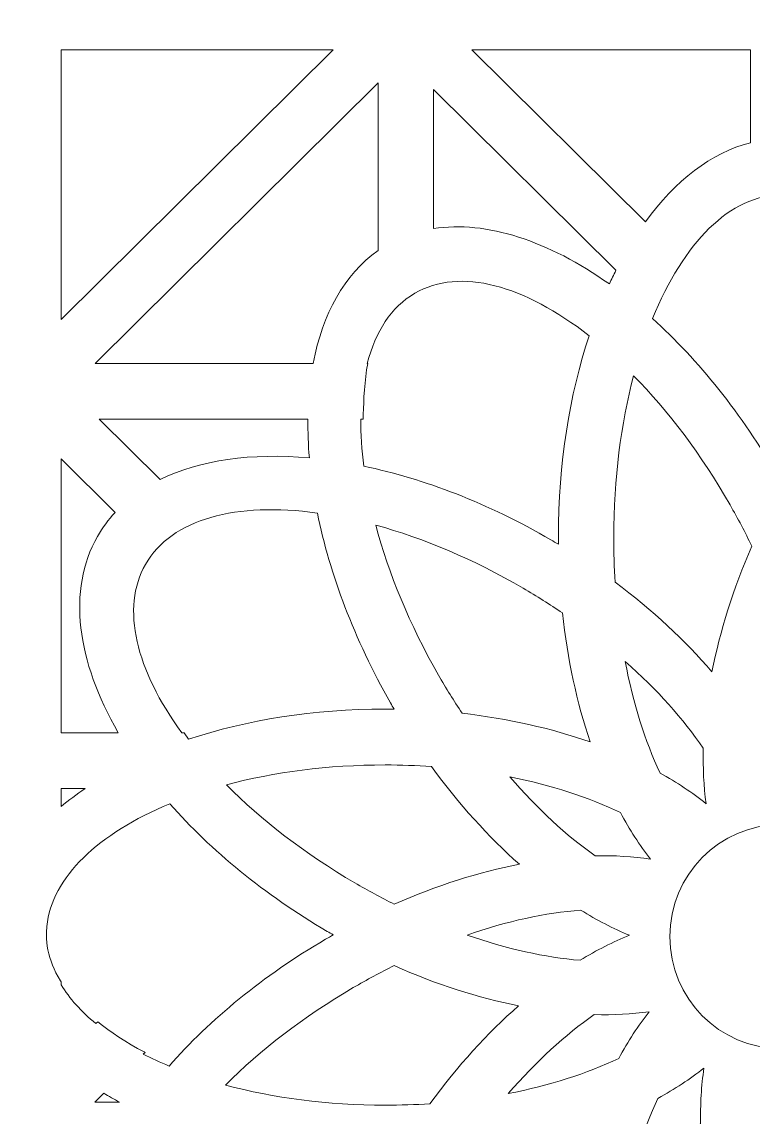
# Model space of a CAD drawing. Header units: millimetres. Extents: x -184 to 140, y -164 to 195.
# Drawn here: x -163.41 to -146.68, y -51.73 to -26.66 of the extents above; entities that cross this region are included whole.
import ezdxf

# ---------------------------------------------------------------- set-up
doc = ezdxf.new("R2010")
doc.units = ezdxf.units.MM
doc.header["$MEASUREMENT"] = 0
doc.layers.add('Layer 1', color=7, linetype='Continuous')

msp = doc.modelspace()

# ---------------------------------------------------------------- linework, layer by layer
at = {"layer": 'Layer 1', "color": 2, "lineweight": 5}
for points, knots in [([(-111.6063, 106.1199), (-111.6063, 106.1199), (-111.6063, 114.5781), (-111.6063, 114.5781), (-111.6063, 114.5781), (-111.6063, 114.5781), (-114.6063, 114.5781), (-114.6063, 114.5781), (-114.6063, 114.5781), (-114.6063, 114.5781), (-114.6063, 122.0774), (-114.6063, 122.0774), (-114.6063, 122.0774), (-114.6063, 122.0774), (-111.6063, 122.0774), (-111.6063, 122.0774), (-111.6063, 122.0774), (-111.6063, 122.0774), (-111.6063, 129.5782), (-111.6063, 129.5782), (-111.6063, 129.5782), (-111.6063, 129.5782), (-119.1071, 129.5782), (-119.1071, 129.5782), (-119.1071, 129.5782), (-119.1071, 129.5782), (-119.1071, 126.5782), (-119.1071, 126.5782), (-119.1071, 126.5782), (-119.1071, 126.5782), (-126.6064, 126.5782), (-126.6064, 126.5782), (-126.6064, 126.5782), (-126.6064, 126.5782), (-126.6064, 129.5782), (-126.6064, 129.5782), (-126.6064, 129.5782), (-126.6064, 129.5782), (-135.6065, 129.5782), (-135.6065, 129.5782), (-135.6065, 129.5782), (-135.6065, 129.5782), (-135.6065, 136.2947), (-135.6065, 136.2947), (-135.6065, 136.2947), (-135.6065, 138.3602), (-137.2917, 140.0458), (-139.3572, 140.0458), (-139.3572, 140.0458), (-139.3572, 140.0458), (-152.8567, 140.0458), (-152.8567, 140.0458), (-152.8567, 140.0458), (-154.9225, 140.0458), (-156.6077, 138.3602), (-156.6077, 136.2947), (-156.6077, 136.2947), (-156.6077, 136.2947), (-156.6077, 129.5782), (-156.6077, 129.5782), (-156.6077, 129.5782), (-156.6077, 129.5782), (-165.6078, 129.5782), (-165.6078, 129.5782), (-165.6078, 129.5782), (-165.6078, 129.5782), (-165.6078, 126.5782), (-165.6078, 126.5782), (-165.6078, 126.5782), (-165.6078, 126.5782), (-173.1068, 126.5782), (-173.1068, 126.5782), (-173.1068, 126.5782), (-173.1068, 126.5782), (-173.1068, 129.5782), (-173.1068, 129.5782), (-173.1068, 129.5782), (-173.1068, 129.5782), (-180.6076, 129.5782), (-180.6076, 129.5782), (-180.6076, 129.5782), (-180.6076, 129.5782), (-180.6076, 122.0774), (-180.6076, 122.0774), (-180.6076, 122.0774), (-180.6076, 122.0774), (-177.6075, 122.0774), (-177.6075, 122.0774), (-177.6075, 122.0774), (-177.6075, 122.0774), (-177.6075, 114.5781), (-177.6075, 114.5781), (-177.6075, 114.5781), (-177.6075, 114.5781), (-180.6076, 114.5781), (-180.6076, 114.5781), (-180.6076, 114.5781), (-180.6076, 114.5781), (-180.6076, 23.8289), (-180.6076, 23.8289), (-180.6076, 23.8289), (-180.6076, 23.8289), (-180.6076, 16.3282), (-180.6076, 16.3282), (-180.6076, 16.3282), (-180.6076, 16.3282), (-177.6075, 16.3282), (-177.6075, 16.3282), (-177.6075, 16.3282), (-177.6075, 16.3282), (-177.6075, 8.8278), (-177.6075, 8.8278), (-177.6075, 8.8278), (-177.6075, 8.8278), (-180.6076, 8.8278), (-180.6076, 8.8278), (-180.6076, 8.8278), (-180.6076, 8.8278), (-180.6076, -110.5738), (-180.6076, -110.5738), (-180.6076, -110.5738), (-180.6076, -110.5738), (-180.6076, -119.4624), (-180.6076, -119.4624), (-180.6076, -119.4624), (-180.6076, -119.4624), (-183.6076, -119.4624), (-183.6076, -119.4624), (-183.6076, -119.4624), (-183.6076, -119.4624), (-183.6076, -123.2132), (-183.6076, -123.2132), (-183.6076, -123.2132), (-183.6076, -123.2132), (-180.6076, -123.2132), (-180.6076, -123.2132), (-180.6076, -123.2132), (-180.6076, -123.2132), (-180.6076, -125.2444), (-180.6076, -125.2444), (-180.6076, -125.2444), (-180.6076, -125.2444), (-111.6063, -125.2444), (-111.6063, -125.2444), (-111.6063, -125.2444), (-111.6063, -125.2444), (-111.6063, -123.2132), (-111.6063, -123.2132), (-111.6063, -123.2132), (-111.6063, -123.2132), (-108.6067, -123.2132), (-108.6067, -123.2132), (-108.6067, -123.2132), (-108.6067, -123.2132), (-108.6067, -119.4624), (-108.6067, -119.4624), (-108.6067, -119.4624), (-108.6067, -119.4624), (-111.6063, -119.4624), (-111.6063, -119.4624), (-111.6063, -119.4624), (-111.6063, -119.4624), (-111.6063, -115.2551), (-111.6063, -115.2551), (-111.6063, -115.2551), (-111.6063, -115.2551), (-111.6063, -110.5738), (-111.6063, -110.5738), (-111.6063, -110.5738), (-111.6063, -110.5738), (-111.6063, 8.8278), (-111.6063, 8.8278), (-111.6063, 8.8278), (-111.6063, 8.8278), (-114.6063, 8.8278), (-114.6063, 8.8278), (-114.6063, 8.8278), (-114.6063, 8.8278), (-114.6063, 16.3282), (-114.6063, 16.3282), (-114.6063, 16.3282), (-114.6063, 16.3282), (-111.6063, 16.3282), (-111.6063, 16.3282), (-111.6063, 16.3282), (-111.6063, 16.3282), (-111.6063, 23.8289), (-111.6063, 23.8289), (-111.6063, 23.8289), (-111.6063, 23.8289), (-111.6063, 106.1199), (-111.6063, 106.1199)], [0, 0, 0, 0, 0.0204082, 0.0204082, 0.0204082, 0.0204082, 0.0408163, 0.0408163, 0.0408163, 0.0408163, 0.0612245, 0.0612245, 0.0612245, 0.0612245, 0.0816327, 0.0816327, 0.0816327, 0.0816327, 0.1020408, 0.1020408, 0.1020408, 0.1020408, 0.122449, 0.122449, 0.122449, 0.122449, 0.1428571, 0.1428571, 0.1428571, 0.1428571, 0.1632653, 0.1632653, 0.1632653, 0.1632653, 0.1836735, 0.1836735, 0.1836735, 0.1836735, 0.2040816, 0.2040816, 0.2040816, 0.2040816, 0.2244898, 0.2244898, 0.2244898, 0.2244898, 0.244898, 0.244898, 0.244898, 0.244898, 0.2653061, 0.2653061, 0.2653061, 0.2653061, 0.2857143, 0.2857143, 0.2857143, 0.2857143, 0.3061224, 0.3061224, 0.3061224, 0.3061224, 0.3265306, 0.3265306, 0.3265306, 0.3265306, 0.3469388, 0.3469388, 0.3469388, 0.3469388, 0.3673469, 0.3673469, 0.3673469, 0.3673469, 0.3877551, 0.3877551, 0.3877551, 0.3877551, 0.4081633, 0.4081633, 0.4081633, 0.4081633, 0.4285714, 0.4285714, 0.4285714, 0.4285714, 0.4489796, 0.4489796, 0.4489796, 0.4489796, 0.4693878, 0.4693878, 0.4693878, 0.4693878, 0.4897959, 0.4897959, 0.4897959, 0.4897959, 0.5102041, 0.5102041, 0.5102041, 0.5102041, 0.5306122, 0.5306122, 0.5306122, 0.5306122, 0.5510204, 0.5510204, 0.5510204, 0.5510204, 0.5714286, 0.5714286, 0.5714286, 0.5714286, 0.5918367, 0.5918367, 0.5918367, 0.5918367, 0.6122449, 0.6122449, 0.6122449, 0.6122449, 0.6326531, 0.6326531, 0.6326531, 0.6326531, 0.6530612, 0.6530612, 0.6530612, 0.6530612, 0.6734694, 0.6734694, 0.6734694, 0.6734694, 0.6938776, 0.6938776, 0.6938776, 0.6938776, 0.7142857, 0.7142857, 0.7142857, 0.7142857, 0.7346939, 0.7346939, 0.7346939, 0.7346939, 0.755102, 0.755102, 0.755102, 0.755102, 0.7755102, 0.7755102, 0.7755102, 0.7755102, 0.7959184, 0.7959184, 0.7959184, 0.7959184, 0.8163265, 0.8163265, 0.8163265, 0.8163265, 0.8367347, 0.8367347, 0.8367347, 0.8367347, 0.8571429, 0.8571429, 0.8571429, 0.8571429, 0.877551, 0.877551, 0.877551, 0.877551, 0.8979592, 0.8979592, 0.8979592, 0.8979592, 0.9183673, 0.9183673, 0.9183673, 0.9183673, 0.9387755, 0.9387755, 0.9387755, 0.9387755, 0.9591837, 0.9591837, 0.9591837, 0.9591837, 1, 1, 1, 1]), ([(-162.5097, -27.3044), (-162.5097, -27.3044), (-162.5097, -33.4766), (-162.5097, -33.4766), (-162.5097, -33.4766), (-162.5097, -33.4766), (-156.2881, -27.3044), (-156.2881, -27.3044), (-156.2881, -27.3044), (-156.2881, -27.3044), (-162.5097, -27.3044), (-162.5097, -27.3044)], [0, 0, 0, 0, 0.25, 0.25, 0.25, 0.25, 0.5, 0.5, 0.5, 0.5, 1, 1, 1, 1]), ([(-149.1458, -31.2414), (-148.4607, -30.2978), (-147.638, -29.6554), (-146.7395, -29.4296), (-146.7395, -29.4296), (-146.7395, -29.4296), (-146.7395, -27.3044), (-146.7395, -27.3044), (-146.7395, -27.3044), (-146.7395, -27.3044), (-153.1156, -27.3044), (-153.1156, -27.3044), (-153.1156, -27.3044), (-153.1156, -27.3044), (-149.1458, -31.2414), (-149.1458, -31.2414)], [0, 0, 0, 0, 0.2, 0.2, 0.2, 0.2, 0.4, 0.4, 0.4, 0.4, 0.6, 0.6, 0.6, 0.6, 1, 1, 1, 1]), ([(-156.7442, -34.4799), (-156.5319, -33.3514), (-156.0358, -32.4458), (-155.2587, -31.9004), (-155.2587, -31.9004), (-155.2587, -31.9004), (-155.2587, -28.0583), (-155.2587, -28.0583), (-155.2587, -28.0583), (-155.2587, -28.0583), (-161.7325, -34.4799), (-161.7325, -34.4799), (-161.7325, -34.4799), (-161.7325, -34.4799), (-156.7442, -34.4799), (-156.7442, -34.4799)], [0, 0, 0, 0, 0.2, 0.2, 0.2, 0.2, 0.4, 0.4, 0.4, 0.4, 0.6, 0.6, 0.6, 0.6, 1, 1, 1, 1]), ([(-153.9922, -31.396), (-152.7823, -31.2058), (-151.3587, -31.6771), (-149.9698, -32.6638), (-149.9698, -32.6638), (-149.9201, -32.5577), (-149.869, -32.4529), (-149.8181, -32.3509), (-149.8181, -32.3509), (-149.8181, -32.3509), (-153.9922, -28.21), (-153.9922, -28.21), (-153.9922, -28.21), (-153.9922, -28.21), (-153.9922, -31.396), (-153.9922, -31.396)], [0, 0, 0, 0, 0.2, 0.2, 0.2, 0.2, 0.4, 0.4, 0.4, 0.4, 0.6, 0.6, 0.6, 0.6, 1, 1, 1, 1]), ([(-148.9831, -33.4562), (-147.9343, -34.3999), (-146.9395, -35.6307), (-146.1126, -37.0789), (-146.1126, -37.0789), (-146.0794, -37.1381), (-146.0463, -37.196), (-146.0134, -37.2553), (-146.0134, -37.2553), (-145.987, -37.2083), (-145.9609, -37.1618), (-145.9334, -37.1134), (-145.9334, -37.1134), (-145.1012, -35.6568), (-144.1007, -34.4221), (-143.0452, -33.4752), (-143.0452, -33.4752), (-143.7518, -31.7322), (-144.8214, -30.6202), (-146.0187, -30.6202), (-146.0187, -30.6202), (-147.2108, -30.6202), (-148.2776, -31.7241), (-148.9831, -33.4562)], [0, 0, 0, 0, 0.1428571, 0.1428571, 0.1428571, 0.1428571, 0.2857143, 0.2857143, 0.2857143, 0.2857143, 0.4285714, 0.4285714, 0.4285714, 0.4285714, 0.5714286, 0.5714286, 0.5714286, 0.5714286, 0.7142857, 0.7142857, 0.7142857, 0.7142857, 1, 1, 1, 1]), ([(-155.585, -36.8337), (-154.2099, -37.1201), (-152.7409, -37.6825), (-151.3076, -38.5189), (-151.3076, -38.5189), (-151.2497, -38.5535), (-151.1919, -38.588), (-151.134, -38.6223), (-151.134, -38.6223), (-151.1355, -38.5672), (-151.1355, -38.5136), (-151.1355, -38.4582), (-151.1355, -38.4582), (-151.1355, -36.7758), (-150.8793, -35.2007), (-150.4327, -33.8474), (-150.4327, -33.8474), (-151.9073, -32.6942), (-153.3829, -32.2723), (-154.4195, -32.8773), (-154.4195, -32.8773), (-154.9595, -33.193), (-155.3205, -33.7525), (-155.5066, -34.4799), (-155.5066, -34.4799), (-155.5066, -34.4799), (-155.4969, -34.4842), (-155.4969, -34.4842), (-155.4969, -34.4842), (-155.4969, -34.4842), (-155.5219, -34.6316), (-155.5219, -34.6316), (-155.5219, -34.6316), (-155.5219, -34.6316), (-155.5423, -34.7791), (-155.5423, -34.7791), (-155.5423, -34.7791), (-155.5423, -34.7791), (-155.5589, -34.9304), (-155.5589, -34.9304), (-155.5589, -34.9304), (-155.5589, -34.9304), (-155.5726, -35.085), (-155.5726, -35.085), (-155.5726, -35.085), (-155.5726, -35.085), (-155.584, -35.2448), (-155.584, -35.2448), (-155.584, -35.2448), (-155.584, -35.2448), (-155.5893, -35.4088), (-155.5893, -35.4088), (-155.5893, -35.4088), (-155.5893, -35.4088), (-155.5907, -35.4871), (-155.5907, -35.4871), (-155.5907, -35.4871), (-155.5907, -35.4871), (-155.5907, -35.4998), (-155.5907, -35.4998), (-155.5907, -35.4998), (-155.5907, -35.4998), (-155.5977, -35.6635), (-155.5977, -35.6635), (-155.5977, -35.6635), (-155.5977, -35.6635), (-155.5991, -35.7588), (-155.5991, -35.7588), (-155.5991, -35.7588), (-155.5991, -35.7588), (-155.657, -35.7588), (-155.657, -35.7588), (-155.657, -35.7588), (-155.6581, -36.0992), (-155.6348, -36.4587), (-155.585, -36.8337)], [0, 0, 0, 0, 0.05, 0.05, 0.05, 0.05, 0.1, 0.1, 0.1, 0.1, 0.15, 0.15, 0.15, 0.15, 0.2, 0.2, 0.2, 0.2, 0.25, 0.25, 0.25, 0.25, 0.3, 0.3, 0.3, 0.3, 0.35, 0.35, 0.35, 0.35, 0.4, 0.4, 0.4, 0.4, 0.45, 0.45, 0.45, 0.45, 0.5, 0.5, 0.5, 0.5, 0.55, 0.55, 0.55, 0.55, 0.6, 0.6, 0.6, 0.6, 0.65, 0.65, 0.65, 0.65, 0.7, 0.7, 0.7, 0.7, 0.75, 0.75, 0.75, 0.75, 0.8, 0.8, 0.8, 0.8, 0.85, 0.85, 0.85, 0.85, 0.9, 0.9, 0.9, 0.9, 1, 1, 1, 1]), ([(-149.8361, -39.4919), (-148.9818, -40.1286), (-148.2359, -40.8229), (-147.6214, -41.5411), (-147.6214, -41.5411), (-147.4397, -40.6123), (-147.1363, -39.6407), (-146.7105, -38.6635), (-146.7105, -38.6635), (-146.8636, -38.3482), (-147.0291, -38.0338), (-147.208, -37.7199), (-147.208, -37.7199), (-147.8655, -36.5691), (-148.6247, -35.5672), (-149.4157, -34.7625), (-149.4157, -34.7625), (-149.7052, -35.8635), (-149.869, -37.1216), (-149.869, -38.4582), (-149.869, -38.4582), (-149.869, -38.8085), (-149.8581, -39.1543), (-149.8361, -39.4919)], [0, 0, 0, 0, 0.1428571, 0.1428571, 0.1428571, 0.1428571, 0.2857143, 0.2857143, 0.2857143, 0.2857143, 0.4285714, 0.4285714, 0.4285714, 0.4285714, 0.5714286, 0.5714286, 0.5714286, 0.5714286, 0.7142857, 0.7142857, 0.7142857, 0.7142857, 1, 1, 1, 1]), ([(-160.2456, -37.1381), (-159.3361, -36.6905), (-158.1525, -36.5264), (-156.8311, -36.6449), (-156.8311, -36.6449), (-156.8571, -36.3416), (-156.8681, -36.0466), (-156.8652, -35.7588), (-156.8652, -35.7588), (-156.8652, -35.7588), (-161.6361, -35.7588), (-161.6361, -35.7588), (-161.6361, -35.7588), (-161.6361, -35.7588), (-160.2456, -37.1381), (-160.2456, -37.1381)], [0, 0, 0, 0, 0.2, 0.2, 0.2, 0.2, 0.4, 0.4, 0.4, 0.4, 0.6, 0.6, 0.6, 0.6, 1, 1, 1, 1]), ([(-161.2019, -42.9343), (-162.1474, -41.3013), (-162.3803, -39.6753), (-161.6761, -38.4406), (-161.6761, -38.4406), (-161.5617, -38.242), (-161.4281, -38.0589), (-161.275, -37.8934), (-161.275, -37.8934), (-161.275, -37.8934), (-162.5097, -36.6668), (-162.5097, -36.6668), (-162.5097, -36.6668), (-162.5097, -36.6668), (-162.5097, -42.9343), (-162.5097, -42.9343), (-162.5097, -42.9343), (-162.5097, -42.9343), (-161.2019, -42.9343), (-161.2019, -42.9343)], [0, 0, 0, 0, 0.1666667, 0.1666667, 0.1666667, 0.1666667, 0.3333333, 0.3333333, 0.3333333, 0.3333333, 0.5, 0.5, 0.5, 0.5, 0.6666667, 0.6666667, 0.6666667, 0.6666667, 1, 1, 1, 1]), ([(-159.5954, -43.0831), (-158.2711, -42.645), (-156.733, -42.3928), (-155.0946, -42.3928), (-155.0946, -42.3928), (-155.0269, -42.3928), (-154.9609, -42.3942), (-154.8935, -42.3942), (-154.8935, -42.3942), (-154.9211, -42.3472), (-154.9487, -42.3003), (-154.9747, -42.2534), (-154.9747, -42.2534), (-155.8069, -40.7968), (-156.3636, -39.3031), (-156.6477, -37.9058), (-156.6477, -37.9058), (-158.4944, -37.6521), (-159.981, -38.0324), (-160.5793, -39.0812), (-160.5793, -39.0812), (-161.154, -40.0874), (-160.7913, -41.5038), (-159.7524, -42.9343), (-159.7524, -42.9343), (-159.7524, -42.9343), (-159.6959, -42.9343), (-159.6959, -42.9343), (-159.6959, -42.9343), (-159.6959, -42.9343), (-159.5954, -43.0831), (-159.5954, -43.0831)], [0, 0, 0, 0, 0.1111111, 0.1111111, 0.1111111, 0.1111111, 0.2222222, 0.2222222, 0.2222222, 0.2222222, 0.3333333, 0.3333333, 0.3333333, 0.3333333, 0.4444444, 0.4444444, 0.4444444, 0.4444444, 0.5555556, 0.5555556, 0.5555556, 0.5555556, 0.6666667, 0.6666667, 0.6666667, 0.6666667, 0.7777778, 0.7777778, 0.7777778, 0.7777778, 1, 1, 1, 1]), ([(-153.3388, -42.4905), (-152.2848, -42.6104), (-151.2952, -42.8351), (-150.408, -43.1463), (-150.408, -43.1463), (-150.7097, -42.2506), (-150.9273, -41.2543), (-151.0419, -40.1932), (-151.0419, -40.1932), (-151.3298, -39.9977), (-151.6303, -39.8087), (-151.9401, -39.627), (-151.9401, -39.627), (-153.0785, -38.9627), (-154.2307, -38.4805), (-155.3123, -38.1827), (-155.3123, -38.1827), (-155.0188, -39.2837), (-154.5394, -40.4564), (-153.8793, -41.6142), (-153.8793, -41.6142), (-153.7054, -41.9172), (-153.5251, -42.2093), (-153.3388, -42.4905)], [0, 0, 0, 0, 0.1428571, 0.1428571, 0.1428571, 0.1428571, 0.2857143, 0.2857143, 0.2857143, 0.2857143, 0.4285714, 0.4285714, 0.4285714, 0.4285714, 0.5714286, 0.5714286, 0.5714286, 0.5714286, 0.7142857, 0.7142857, 0.7142857, 0.7142857, 1, 1, 1, 1]), ([(-148.8106, -43.8575), (-148.4237, -44.0723), (-148.0694, -44.308), (-147.7551, -44.5602), (-147.7551, -44.5602), (-147.8101, -44.1605), (-147.831, -43.7361), (-147.82, -43.2923), (-147.82, -43.2923), (-148.2733, -42.6242), (-148.8784, -41.9475), (-149.6086, -41.3027), (-149.6086, -41.3027), (-149.4255, -42.2605), (-149.1511, -43.1258), (-148.8106, -43.8575)], [0, 0, 0, 0, 0.2, 0.2, 0.2, 0.2, 0.4, 0.4, 0.4, 0.4, 0.6, 0.6, 0.6, 0.6, 1, 1, 1, 1]), ([(-154.8908, -46.8603), (-153.9178, -46.4303), (-152.9505, -46.1244), (-152.0272, -45.9452), (-152.0272, -45.9452), (-152.7314, -45.3222), (-153.4132, -44.5701), (-154.0378, -43.7086), (-154.0378, -43.7086), (-154.382, -43.6853), (-154.7362, -43.673), (-155.0946, -43.673), (-155.0946, -43.673), (-156.408, -43.673), (-157.6452, -43.8367), (-158.73, -44.1277), (-158.73, -44.1277), (-157.9306, -44.931), (-156.9358, -45.7039), (-155.7917, -46.3724), (-155.7917, -46.3724), (-155.4915, -46.5474), (-155.1909, -46.71), (-154.8908, -46.8603)], [0, 0, 0, 0, 0.1428571, 0.1428571, 0.1428571, 0.1428571, 0.2857143, 0.2857143, 0.2857143, 0.2857143, 0.4285714, 0.4285714, 0.4285714, 0.4285714, 0.5714286, 0.5714286, 0.5714286, 0.5714286, 0.7142857, 0.7142857, 0.7142857, 0.7142857, 1, 1, 1, 1]), ([(-150.2923, -45.7523), (-149.8513, -45.7441), (-149.428, -45.7688), (-149.0311, -45.8281), (-149.0311, -45.8281), (-149.2766, -45.5099), (-149.5053, -45.1529), (-149.7133, -44.7641), (-149.7133, -44.7641), (-150.437, -44.4142), (-151.2952, -44.133), (-152.2463, -43.9443), (-152.2463, -43.9443), (-151.6138, -44.6802), (-150.9494, -45.2919), (-150.2923, -45.7523)], [0, 0, 0, 0, 0.2, 0.2, 0.2, 0.2, 0.4, 0.4, 0.4, 0.4, 0.6, 0.6, 0.6, 0.6, 1, 1, 1, 1]), ([(-162.5097, -44.6237), (-162.3389, -44.4819), (-162.1569, -44.3454), (-161.9629, -44.2145), (-161.9629, -44.2145), (-161.9629, -44.2145), (-162.5097, -44.2145), (-162.5097, -44.2145), (-162.5097, -44.2145), (-162.5097, -44.2145), (-162.5097, -44.6237), (-162.5097, -44.6237)], [0, 0, 0, 0, 0.25, 0.25, 0.25, 0.25, 0.5, 0.5, 0.5, 0.5, 1, 1, 1, 1]), ([(-160.0416, -50.5645), (-159.1074, -49.5048), (-157.8921, -48.4986), (-156.4588, -47.6622), (-156.4588, -47.6622), (-156.401, -47.628), (-156.3417, -47.5948), (-156.2838, -47.5617), (-156.2838, -47.5617), (-156.3308, -47.5355), (-156.3777, -47.508), (-156.4243, -47.4816), (-156.4243, -47.4816), (-157.8643, -46.6398), (-159.0867, -45.6284), (-160.0226, -44.5602), (-160.0226, -44.5602), (-161.6542, -45.2369), (-162.7249, -46.2401), (-162.8364, -47.3715), (-162.8364, -47.3715), (-162.8364, -47.3715), (-162.8364, -47.3909), (-162.8364, -47.3909), (-162.8364, -47.3909), (-162.8364, -47.3909), (-162.8448, -47.4805), (-162.8448, -47.4805), (-162.8448, -47.4805), (-162.8448, -47.4805), (-162.8462, -47.5673), (-162.8462, -47.5673), (-162.8462, -47.5673), (-162.8462, -47.5673), (-162.8448, -47.6527), (-162.8448, -47.6527), (-162.8448, -47.6527), (-162.8448, -47.6527), (-162.8378, -47.738), (-162.8378, -47.738), (-162.8378, -47.738), (-162.8378, -47.738), (-162.8268, -47.8234), (-162.8268, -47.8234), (-162.8268, -47.8234), (-162.8268, -47.8234), (-162.8131, -47.9088), (-162.8131, -47.9088), (-162.8131, -47.9088), (-162.8131, -47.9088), (-162.7937, -47.9945), (-162.7937, -47.9945), (-162.7937, -47.9945), (-162.7937, -47.9945), (-162.7704, -48.0799), (-162.7704, -48.0799), (-162.7704, -48.0799), (-162.7704, -48.0799), (-162.7415, -48.1667), (-162.7415, -48.1667), (-162.7415, -48.1667), (-162.7415, -48.1667), (-162.7083, -48.2535), (-162.7083, -48.2535), (-162.7083, -48.2535), (-162.7083, -48.2535), (-162.6709, -48.3416), (-162.6709, -48.3416), (-162.6709, -48.3416), (-162.6709, -48.3416), (-162.6282, -48.4313), (-162.6282, -48.4313), (-162.6282, -48.4313), (-162.6282, -48.4313), (-162.5802, -48.5209), (-162.5802, -48.5209), (-162.5802, -48.5209), (-162.5802, -48.5209), (-162.5262, -48.6119), (-162.5262, -48.6119), (-162.5262, -48.6119), (-162.5262, -48.6119), (-162.5097, -48.6366), (-162.5097, -48.6366), (-162.5097, -48.6366), (-162.5097, -48.6366), (-162.5097, -48.7054), (-162.5097, -48.7054), (-162.5097, -48.7054), (-162.3195, -49.0197), (-162.0497, -49.3174), (-161.7146, -49.5929), (-161.7146, -49.5929), (-161.7146, -49.5929), (-161.6718, -49.5503), (-161.6718, -49.5503), (-161.6718, -49.5503), (-161.6718, -49.5503), (-161.566, -49.6342), (-161.566, -49.6342), (-161.566, -49.6342), (-161.566, -49.6342), (-161.4446, -49.7252), (-161.4446, -49.7252), (-161.4446, -49.7252), (-161.4446, -49.7252), (-161.3191, -49.8148), (-161.3191, -49.8148), (-161.3191, -49.8148), (-161.3191, -49.8148), (-161.1868, -49.9045), (-161.1868, -49.9045), (-161.1868, -49.9045), (-161.1868, -49.9045), (-161.0492, -49.9912), (-161.0492, -49.9912), (-161.0492, -49.9912), (-161.0492, -49.9912), (-160.907, -50.0766), (-160.907, -50.0766), (-160.907, -50.0766), (-160.907, -50.0766), (-160.7596, -50.1606), (-160.7596, -50.1606), (-160.7596, -50.1606), (-160.7596, -50.1606), (-160.6083, -50.2435), (-160.6083, -50.2435), (-160.6083, -50.2435), (-160.6083, -50.2435), (-160.5902, -50.253), (-160.5902, -50.253), (-160.5902, -50.253), (-160.5902, -50.253), (-160.6301, -50.2929), (-160.6301, -50.2929), (-160.6301, -50.2929), (-160.4428, -50.3881), (-160.2469, -50.4791), (-160.0416, -50.5645)], [0, 0, 0, 0, 0.0277778, 0.0277778, 0.0277778, 0.0277778, 0.0555556, 0.0555556, 0.0555556, 0.0555556, 0.0833333, 0.0833333, 0.0833333, 0.0833333, 0.1111111, 0.1111111, 0.1111111, 0.1111111, 0.1388889, 0.1388889, 0.1388889, 0.1388889, 0.1666667, 0.1666667, 0.1666667, 0.1666667, 0.1944444, 0.1944444, 0.1944444, 0.1944444, 0.2222222, 0.2222222, 0.2222222, 0.2222222, 0.25, 0.25, 0.25, 0.25, 0.2777778, 0.2777778, 0.2777778, 0.2777778, 0.3055556, 0.3055556, 0.3055556, 0.3055556, 0.3333333, 0.3333333, 0.3333333, 0.3333333, 0.3611111, 0.3611111, 0.3611111, 0.3611111, 0.3888889, 0.3888889, 0.3888889, 0.3888889, 0.4166667, 0.4166667, 0.4166667, 0.4166667, 0.4444444, 0.4444444, 0.4444444, 0.4444444, 0.4722222, 0.4722222, 0.4722222, 0.4722222, 0.5, 0.5, 0.5, 0.5, 0.5277778, 0.5277778, 0.5277778, 0.5277778, 0.5555556, 0.5555556, 0.5555556, 0.5555556, 0.5833333, 0.5833333, 0.5833333, 0.5833333, 0.6111111, 0.6111111, 0.6111111, 0.6111111, 0.6388889, 0.6388889, 0.6388889, 0.6388889, 0.6666667, 0.6666667, 0.6666667, 0.6666667, 0.6944444, 0.6944444, 0.6944444, 0.6944444, 0.7222222, 0.7222222, 0.7222222, 0.7222222, 0.75, 0.75, 0.75, 0.75, 0.7777778, 0.7777778, 0.7777778, 0.7777778, 0.8055556, 0.8055556, 0.8055556, 0.8055556, 0.8333333, 0.8333333, 0.8333333, 0.8333333, 0.8611111, 0.8611111, 0.8611111, 0.8611111, 0.8888889, 0.8888889, 0.8888889, 0.8888889, 0.9166667, 0.9166667, 0.9166667, 0.9166667, 0.9444444, 0.9444444, 0.9444444, 0.9444444, 1, 1, 1, 1]), ([(-143.519, -47.6015), (-143.519, -49.0155), (-144.6545, -50.1634), (-146.0533, -50.1634), (-146.0533, -50.1634), (-147.4521, -50.1634), (-148.5863, -49.0155), (-148.5863, -47.6015), (-148.5863, -47.6015), (-148.5863, -46.1879), (-147.4521, -45.04), (-146.0533, -45.04), (-146.0533, -45.04), (-144.6545, -45.04), (-143.519, -46.1879), (-143.519, -47.6015)], [0, 0, 0, 0, 0.2, 0.2, 0.2, 0.2, 0.4, 0.4, 0.4, 0.4, 0.6, 0.6, 0.6, 0.6, 1, 1, 1, 1]), ([(-150.638, -48.1444), (-150.2606, -47.913), (-149.8827, -47.7215), (-149.5094, -47.5726), (-149.5094, -47.5726), (-149.8789, -47.4198), (-150.252, -47.2269), (-150.6271, -46.9954), (-150.6271, -46.9954), (-151.4261, -47.0572), (-152.3081, -47.2487), (-153.2246, -47.5659), (-153.2246, -47.5659), (-152.3137, -47.8841), (-151.436, -48.0771), (-150.638, -48.1444)], [0, 0, 0, 0, 0.2, 0.2, 0.2, 0.2, 0.4, 0.4, 0.4, 0.4, 0.6, 0.6, 0.6, 0.6, 1, 1, 1, 1]), ([(-154.0733, -51.427), (-153.4437, -50.5631), (-152.7561, -49.8092), (-152.0462, -49.1876), (-152.0462, -49.1876), (-152.9643, -49.0045), (-153.9259, -48.6972), (-154.8922, -48.2672), (-154.8922, -48.2672), (-155.2033, -48.4217), (-155.5148, -48.5897), (-155.8263, -48.7703), (-155.8263, -48.7703), (-156.9634, -49.4346), (-157.9539, -50.2018), (-158.749, -51.0012), (-158.749, -51.0012), (-157.6604, -51.2947), (-156.4161, -51.4616), (-155.0946, -51.4616), (-155.0946, -51.4616), (-154.7486, -51.4616), (-154.4071, -51.4503), (-154.0733, -51.427)], [0, 0, 0, 0, 0.1428571, 0.1428571, 0.1428571, 0.1428571, 0.2857143, 0.2857143, 0.2857143, 0.2857143, 0.4285714, 0.4285714, 0.4285714, 0.4285714, 0.5714286, 0.5714286, 0.5714286, 0.5714286, 0.7142857, 0.7142857, 0.7142857, 0.7142857, 1, 1, 1, 1]), ([(-149.7561, -50.3895), (-149.5426, -49.9993), (-149.3095, -49.6413), (-149.06, -49.3227), (-149.06, -49.3227), (-149.4555, -49.3778), (-149.876, -49.4), (-150.3142, -49.389), (-150.3142, -49.389), (-150.9757, -49.8477), (-151.6455, -50.4583), (-152.282, -51.197), (-152.282, -51.197), (-151.3355, -51.0108), (-150.4795, -50.7352), (-149.7561, -50.3895)], [0, 0, 0, 0, 0.2, 0.2, 0.2, 0.2, 0.4, 0.4, 0.4, 0.4, 0.6, 0.6, 0.6, 0.6, 1, 1, 1, 1]), ([(-147.8807, -51.8888), (-147.8902, -51.4422), (-147.8655, -51.015), (-147.8063, -50.6139), (-147.8063, -50.6139), (-148.1216, -50.8608), (-148.473, -51.0923), (-148.859, -51.3043), (-148.859, -51.3043), (-149.205, -52.0349), (-149.4834, -52.9031), (-149.6692, -53.8647), (-149.6692, -53.8647), (-148.9415, -53.2255), (-148.3368, -52.5542), (-147.8807, -51.8888)], [0, 0, 0, 0, 0.2, 0.2, 0.2, 0.2, 0.4, 0.4, 0.4, 0.4, 0.6, 0.6, 0.6, 0.6, 1, 1, 1, 1]), ([(-161.1716, -51.39), (-161.2958, -51.3251), (-161.4172, -51.2577), (-161.5343, -51.1886), (-161.5343, -51.1886), (-161.5343, -51.1886), (-161.7354, -51.39), (-161.7354, -51.39), (-161.7354, -51.39), (-161.7354, -51.39), (-161.1716, -51.39), (-161.1716, -51.39)], [0, 0, 0, 0, 0.25, 0.25, 0.25, 0.25, 0.5, 0.5, 0.5, 0.5, 1, 1, 1, 1])]:
    msp.add_open_spline(points, degree=3, knots=knots, dxfattribs=at)
at = {"layer": 'Layer 1', "color": 250, "lineweight": 15}
for points, knots in [([(-111.6063, 106.1199), (-111.6063, 106.1199), (-111.6063, 114.5781), (-111.6063, 114.5781), (-111.6063, 114.5781), (-111.6063, 114.5781), (-114.6063, 114.5781), (-114.6063, 114.5781), (-114.6063, 114.5781), (-114.6063, 114.5781), (-114.6063, 122.0774), (-114.6063, 122.0774), (-114.6063, 122.0774), (-114.6063, 122.0774), (-111.6063, 122.0774), (-111.6063, 122.0774), (-111.6063, 122.0774), (-111.6063, 122.0774), (-111.6063, 129.5782), (-111.6063, 129.5782), (-111.6063, 129.5782), (-111.6063, 129.5782), (-119.1071, 129.5782), (-119.1071, 129.5782), (-119.1071, 129.5782), (-119.1071, 129.5782), (-119.1071, 126.5782), (-119.1071, 126.5782), (-119.1071, 126.5782), (-119.1071, 126.5782), (-126.6064, 126.5782), (-126.6064, 126.5782), (-126.6064, 126.5782), (-126.6064, 126.5782), (-126.6064, 129.5782), (-126.6064, 129.5782), (-126.6064, 129.5782), (-126.6064, 129.5782), (-135.6065, 129.5782), (-135.6065, 129.5782), (-135.6065, 129.5782), (-135.6065, 129.5782), (-135.6065, 136.2947), (-135.6065, 136.2947), (-135.6065, 136.2947), (-135.6065, 138.3602), (-137.2917, 140.0458), (-139.3572, 140.0458), (-139.3572, 140.0458), (-139.3572, 140.0458), (-152.8567, 140.0458), (-152.8567, 140.0458), (-152.8567, 140.0458), (-154.9225, 140.0458), (-156.6077, 138.3602), (-156.6077, 136.2947), (-156.6077, 136.2947), (-156.6077, 136.2947), (-156.6077, 129.5782), (-156.6077, 129.5782), (-156.6077, 129.5782), (-156.6077, 129.5782), (-165.6078, 129.5782), (-165.6078, 129.5782), (-165.6078, 129.5782), (-165.6078, 129.5782), (-165.6078, 126.5782), (-165.6078, 126.5782), (-165.6078, 126.5782), (-165.6078, 126.5782), (-173.1068, 126.5782), (-173.1068, 126.5782), (-173.1068, 126.5782), (-173.1068, 126.5782), (-173.1068, 129.5782), (-173.1068, 129.5782), (-173.1068, 129.5782), (-173.1068, 129.5782), (-180.6076, 129.5782), (-180.6076, 129.5782), (-180.6076, 129.5782), (-180.6076, 129.5782), (-180.6076, 122.0774), (-180.6076, 122.0774), (-180.6076, 122.0774), (-180.6076, 122.0774), (-177.6075, 122.0774), (-177.6075, 122.0774), (-177.6075, 122.0774), (-177.6075, 122.0774), (-177.6075, 114.5781), (-177.6075, 114.5781), (-177.6075, 114.5781), (-177.6075, 114.5781), (-180.6076, 114.5781), (-180.6076, 114.5781), (-180.6076, 114.5781), (-180.6076, 114.5781), (-180.6076, 23.8289), (-180.6076, 23.8289), (-180.6076, 23.8289), (-180.6076, 23.8289), (-180.6076, 16.3282), (-180.6076, 16.3282), (-180.6076, 16.3282), (-180.6076, 16.3282), (-177.6075, 16.3282), (-177.6075, 16.3282), (-177.6075, 16.3282), (-177.6075, 16.3282), (-177.6075, 8.8278), (-177.6075, 8.8278), (-177.6075, 8.8278), (-177.6075, 8.8278), (-180.6076, 8.8278), (-180.6076, 8.8278), (-180.6076, 8.8278), (-180.6076, 8.8278), (-180.6076, -110.5738), (-180.6076, -110.5738), (-180.6076, -110.5738), (-180.6076, -110.5738), (-180.6076, -119.4624), (-180.6076, -119.4624), (-180.6076, -119.4624), (-180.6076, -119.4624), (-183.6076, -119.4624), (-183.6076, -119.4624), (-183.6076, -119.4624), (-183.6076, -119.4624), (-183.6076, -123.2132), (-183.6076, -123.2132), (-183.6076, -123.2132), (-183.6076, -123.2132), (-180.6076, -123.2132), (-180.6076, -123.2132), (-180.6076, -123.2132), (-180.6076, -123.2132), (-180.6076, -125.2444), (-180.6076, -125.2444), (-180.6076, -125.2444), (-180.6076, -125.2444), (-111.6063, -125.2444), (-111.6063, -125.2444), (-111.6063, -125.2444), (-111.6063, -125.2444), (-111.6063, -123.2132), (-111.6063, -123.2132), (-111.6063, -123.2132), (-111.6063, -123.2132), (-108.6067, -123.2132), (-108.6067, -123.2132), (-108.6067, -123.2132), (-108.6067, -123.2132), (-108.6067, -119.4624), (-108.6067, -119.4624), (-108.6067, -119.4624), (-108.6067, -119.4624), (-111.6063, -119.4624), (-111.6063, -119.4624), (-111.6063, -119.4624), (-111.6063, -119.4624), (-111.6063, -115.2551), (-111.6063, -115.2551), (-111.6063, -115.2551), (-111.6063, -115.2551), (-111.6063, -110.5738), (-111.6063, -110.5738), (-111.6063, -110.5738), (-111.6063, -110.5738), (-111.6063, 8.8278), (-111.6063, 8.8278), (-111.6063, 8.8278), (-111.6063, 8.8278), (-114.6063, 8.8278), (-114.6063, 8.8278), (-114.6063, 8.8278), (-114.6063, 8.8278), (-114.6063, 16.3282), (-114.6063, 16.3282), (-114.6063, 16.3282), (-114.6063, 16.3282), (-111.6063, 16.3282), (-111.6063, 16.3282), (-111.6063, 16.3282), (-111.6063, 16.3282), (-111.6063, 23.8289), (-111.6063, 23.8289), (-111.6063, 23.8289), (-111.6063, 23.8289), (-111.6063, 106.1199), (-111.6063, 106.1199)], [0, 0, 0, 0, 0.0204082, 0.0204082, 0.0204082, 0.0204082, 0.0408163, 0.0408163, 0.0408163, 0.0408163, 0.0612245, 0.0612245, 0.0612245, 0.0612245, 0.0816327, 0.0816327, 0.0816327, 0.0816327, 0.1020408, 0.1020408, 0.1020408, 0.1020408, 0.122449, 0.122449, 0.122449, 0.122449, 0.1428571, 0.1428571, 0.1428571, 0.1428571, 0.1632653, 0.1632653, 0.1632653, 0.1632653, 0.1836735, 0.1836735, 0.1836735, 0.1836735, 0.2040816, 0.2040816, 0.2040816, 0.2040816, 0.2244898, 0.2244898, 0.2244898, 0.2244898, 0.244898, 0.244898, 0.244898, 0.244898, 0.2653061, 0.2653061, 0.2653061, 0.2653061, 0.2857143, 0.2857143, 0.2857143, 0.2857143, 0.3061224, 0.3061224, 0.3061224, 0.3061224, 0.3265306, 0.3265306, 0.3265306, 0.3265306, 0.3469388, 0.3469388, 0.3469388, 0.3469388, 0.3673469, 0.3673469, 0.3673469, 0.3673469, 0.3877551, 0.3877551, 0.3877551, 0.3877551, 0.4081633, 0.4081633, 0.4081633, 0.4081633, 0.4285714, 0.4285714, 0.4285714, 0.4285714, 0.4489796, 0.4489796, 0.4489796, 0.4489796, 0.4693878, 0.4693878, 0.4693878, 0.4693878, 0.4897959, 0.4897959, 0.4897959, 0.4897959, 0.5102041, 0.5102041, 0.5102041, 0.5102041, 0.5306122, 0.5306122, 0.5306122, 0.5306122, 0.5510204, 0.5510204, 0.5510204, 0.5510204, 0.5714286, 0.5714286, 0.5714286, 0.5714286, 0.5918367, 0.5918367, 0.5918367, 0.5918367, 0.6122449, 0.6122449, 0.6122449, 0.6122449, 0.6326531, 0.6326531, 0.6326531, 0.6326531, 0.6530612, 0.6530612, 0.6530612, 0.6530612, 0.6734694, 0.6734694, 0.6734694, 0.6734694, 0.6938776, 0.6938776, 0.6938776, 0.6938776, 0.7142857, 0.7142857, 0.7142857, 0.7142857, 0.7346939, 0.7346939, 0.7346939, 0.7346939, 0.755102, 0.755102, 0.755102, 0.755102, 0.7755102, 0.7755102, 0.7755102, 0.7755102, 0.7959184, 0.7959184, 0.7959184, 0.7959184, 0.8163265, 0.8163265, 0.8163265, 0.8163265, 0.8367347, 0.8367347, 0.8367347, 0.8367347, 0.8571429, 0.8571429, 0.8571429, 0.8571429, 0.877551, 0.877551, 0.877551, 0.877551, 0.8979592, 0.8979592, 0.8979592, 0.8979592, 0.9183673, 0.9183673, 0.9183673, 0.9183673, 0.9387755, 0.9387755, 0.9387755, 0.9387755, 0.9591837, 0.9591837, 0.9591837, 0.9591837, 1, 1, 1, 1]), ([(-162.5097, -27.3044), (-162.5097, -27.3044), (-162.5097, -33.4766), (-162.5097, -33.4766), (-162.5097, -33.4766), (-162.5097, -33.4766), (-156.2881, -27.3044), (-156.2881, -27.3044), (-156.2881, -27.3044), (-156.2881, -27.3044), (-162.5097, -27.3044), (-162.5097, -27.3044)], [0, 0, 0, 0, 0.25, 0.25, 0.25, 0.25, 0.5, 0.5, 0.5, 0.5, 1, 1, 1, 1]), ([(-149.1458, -31.2414), (-148.4607, -30.2978), (-147.638, -29.6554), (-146.7395, -29.4296), (-146.7395, -29.4296), (-146.7395, -29.4296), (-146.7395, -27.3044), (-146.7395, -27.3044), (-146.7395, -27.3044), (-146.7395, -27.3044), (-153.1156, -27.3044), (-153.1156, -27.3044), (-153.1156, -27.3044), (-153.1156, -27.3044), (-149.1458, -31.2414), (-149.1458, -31.2414)], [0, 0, 0, 0, 0.2, 0.2, 0.2, 0.2, 0.4, 0.4, 0.4, 0.4, 0.6, 0.6, 0.6, 0.6, 1, 1, 1, 1]), ([(-156.7442, -34.4799), (-156.5319, -33.3514), (-156.0358, -32.4458), (-155.2587, -31.9004), (-155.2587, -31.9004), (-155.2587, -31.9004), (-155.2587, -28.0583), (-155.2587, -28.0583), (-155.2587, -28.0583), (-155.2587, -28.0583), (-161.7325, -34.4799), (-161.7325, -34.4799), (-161.7325, -34.4799), (-161.7325, -34.4799), (-156.7442, -34.4799), (-156.7442, -34.4799)], [0, 0, 0, 0, 0.2, 0.2, 0.2, 0.2, 0.4, 0.4, 0.4, 0.4, 0.6, 0.6, 0.6, 0.6, 1, 1, 1, 1]), ([(-153.9922, -31.396), (-152.7823, -31.2058), (-151.3587, -31.6771), (-149.9698, -32.6638), (-149.9698, -32.6638), (-149.9201, -32.5577), (-149.869, -32.4529), (-149.8181, -32.3509), (-149.8181, -32.3509), (-149.8181, -32.3509), (-153.9922, -28.21), (-153.9922, -28.21), (-153.9922, -28.21), (-153.9922, -28.21), (-153.9922, -31.396), (-153.9922, -31.396)], [0, 0, 0, 0, 0.2, 0.2, 0.2, 0.2, 0.4, 0.4, 0.4, 0.4, 0.6, 0.6, 0.6, 0.6, 1, 1, 1, 1]), ([(-148.9831, -33.4562), (-147.9343, -34.3999), (-146.9395, -35.6307), (-146.1126, -37.0789), (-146.1126, -37.0789), (-146.0794, -37.1381), (-146.0463, -37.196), (-146.0134, -37.2553), (-146.0134, -37.2553), (-145.987, -37.2083), (-145.9609, -37.1618), (-145.9334, -37.1134), (-145.9334, -37.1134), (-145.1012, -35.6568), (-144.1007, -34.4221), (-143.0452, -33.4752), (-143.0452, -33.4752), (-143.7518, -31.7322), (-144.8214, -30.6202), (-146.0187, -30.6202), (-146.0187, -30.6202), (-147.2108, -30.6202), (-148.2776, -31.7241), (-148.9831, -33.4562)], [0, 0, 0, 0, 0.1428571, 0.1428571, 0.1428571, 0.1428571, 0.2857143, 0.2857143, 0.2857143, 0.2857143, 0.4285714, 0.4285714, 0.4285714, 0.4285714, 0.5714286, 0.5714286, 0.5714286, 0.5714286, 0.7142857, 0.7142857, 0.7142857, 0.7142857, 1, 1, 1, 1]), ([(-155.585, -36.8337), (-154.2099, -37.1201), (-152.7409, -37.6825), (-151.3076, -38.5189), (-151.3076, -38.5189), (-151.2497, -38.5535), (-151.1919, -38.588), (-151.134, -38.6223), (-151.134, -38.6223), (-151.1355, -38.5672), (-151.1355, -38.5136), (-151.1355, -38.4582), (-151.1355, -38.4582), (-151.1355, -36.7758), (-150.8793, -35.2007), (-150.4327, -33.8474), (-150.4327, -33.8474), (-151.9073, -32.6942), (-153.3829, -32.2723), (-154.4195, -32.8773), (-154.4195, -32.8773), (-154.9595, -33.193), (-155.3205, -33.7525), (-155.5066, -34.4799), (-155.5066, -34.4799), (-155.5066, -34.4799), (-155.4969, -34.4842), (-155.4969, -34.4842), (-155.4969, -34.4842), (-155.4969, -34.4842), (-155.5219, -34.6316), (-155.5219, -34.6316), (-155.5219, -34.6316), (-155.5219, -34.6316), (-155.5423, -34.7791), (-155.5423, -34.7791), (-155.5423, -34.7791), (-155.5423, -34.7791), (-155.5589, -34.9304), (-155.5589, -34.9304), (-155.5589, -34.9304), (-155.5589, -34.9304), (-155.5726, -35.085), (-155.5726, -35.085), (-155.5726, -35.085), (-155.5726, -35.085), (-155.584, -35.2448), (-155.584, -35.2448), (-155.584, -35.2448), (-155.584, -35.2448), (-155.5893, -35.4088), (-155.5893, -35.4088), (-155.5893, -35.4088), (-155.5893, -35.4088), (-155.5907, -35.4871), (-155.5907, -35.4871), (-155.5907, -35.4871), (-155.5907, -35.4871), (-155.5907, -35.4998), (-155.5907, -35.4998), (-155.5907, -35.4998), (-155.5907, -35.4998), (-155.5977, -35.6635), (-155.5977, -35.6635), (-155.5977, -35.6635), (-155.5977, -35.6635), (-155.5991, -35.7588), (-155.5991, -35.7588), (-155.5991, -35.7588), (-155.5991, -35.7588), (-155.657, -35.7588), (-155.657, -35.7588), (-155.657, -35.7588), (-155.6581, -36.0992), (-155.6348, -36.4587), (-155.585, -36.8337)], [0, 0, 0, 0, 0.05, 0.05, 0.05, 0.05, 0.1, 0.1, 0.1, 0.1, 0.15, 0.15, 0.15, 0.15, 0.2, 0.2, 0.2, 0.2, 0.25, 0.25, 0.25, 0.25, 0.3, 0.3, 0.3, 0.3, 0.35, 0.35, 0.35, 0.35, 0.4, 0.4, 0.4, 0.4, 0.45, 0.45, 0.45, 0.45, 0.5, 0.5, 0.5, 0.5, 0.55, 0.55, 0.55, 0.55, 0.6, 0.6, 0.6, 0.6, 0.65, 0.65, 0.65, 0.65, 0.7, 0.7, 0.7, 0.7, 0.75, 0.75, 0.75, 0.75, 0.8, 0.8, 0.8, 0.8, 0.85, 0.85, 0.85, 0.85, 0.9, 0.9, 0.9, 0.9, 1, 1, 1, 1]), ([(-149.8361, -39.4919), (-148.9818, -40.1286), (-148.2359, -40.8229), (-147.6214, -41.5411), (-147.6214, -41.5411), (-147.4397, -40.6123), (-147.1363, -39.6407), (-146.7105, -38.6635), (-146.7105, -38.6635), (-146.8636, -38.3482), (-147.0291, -38.0338), (-147.208, -37.7199), (-147.208, -37.7199), (-147.8655, -36.5691), (-148.6247, -35.5672), (-149.4157, -34.7625), (-149.4157, -34.7625), (-149.7052, -35.8635), (-149.869, -37.1216), (-149.869, -38.4582), (-149.869, -38.4582), (-149.869, -38.8085), (-149.8581, -39.1543), (-149.8361, -39.4919)], [0, 0, 0, 0, 0.1428571, 0.1428571, 0.1428571, 0.1428571, 0.2857143, 0.2857143, 0.2857143, 0.2857143, 0.4285714, 0.4285714, 0.4285714, 0.4285714, 0.5714286, 0.5714286, 0.5714286, 0.5714286, 0.7142857, 0.7142857, 0.7142857, 0.7142857, 1, 1, 1, 1]), ([(-160.2456, -37.1381), (-159.3361, -36.6905), (-158.1525, -36.5264), (-156.8311, -36.6449), (-156.8311, -36.6449), (-156.8571, -36.3416), (-156.8681, -36.0466), (-156.8652, -35.7588), (-156.8652, -35.7588), (-156.8652, -35.7588), (-161.6361, -35.7588), (-161.6361, -35.7588), (-161.6361, -35.7588), (-161.6361, -35.7588), (-160.2456, -37.1381), (-160.2456, -37.1381)], [0, 0, 0, 0, 0.2, 0.2, 0.2, 0.2, 0.4, 0.4, 0.4, 0.4, 0.6, 0.6, 0.6, 0.6, 1, 1, 1, 1]), ([(-161.2019, -42.9343), (-162.1474, -41.3013), (-162.3803, -39.6753), (-161.6761, -38.4406), (-161.6761, -38.4406), (-161.5617, -38.242), (-161.4281, -38.0589), (-161.275, -37.8934), (-161.275, -37.8934), (-161.275, -37.8934), (-162.5097, -36.6668), (-162.5097, -36.6668), (-162.5097, -36.6668), (-162.5097, -36.6668), (-162.5097, -42.9343), (-162.5097, -42.9343), (-162.5097, -42.9343), (-162.5097, -42.9343), (-161.2019, -42.9343), (-161.2019, -42.9343)], [0, 0, 0, 0, 0.1666667, 0.1666667, 0.1666667, 0.1666667, 0.3333333, 0.3333333, 0.3333333, 0.3333333, 0.5, 0.5, 0.5, 0.5, 0.6666667, 0.6666667, 0.6666667, 0.6666667, 1, 1, 1, 1]), ([(-159.5954, -43.0831), (-158.2711, -42.645), (-156.733, -42.3928), (-155.0946, -42.3928), (-155.0946, -42.3928), (-155.0269, -42.3928), (-154.9609, -42.3942), (-154.8935, -42.3942), (-154.8935, -42.3942), (-154.9211, -42.3472), (-154.9487, -42.3003), (-154.9747, -42.2534), (-154.9747, -42.2534), (-155.8069, -40.7968), (-156.3636, -39.3031), (-156.6477, -37.9058), (-156.6477, -37.9058), (-158.4944, -37.6521), (-159.981, -38.0324), (-160.5793, -39.0812), (-160.5793, -39.0812), (-161.154, -40.0874), (-160.7913, -41.5038), (-159.7524, -42.9343), (-159.7524, -42.9343), (-159.7524, -42.9343), (-159.6959, -42.9343), (-159.6959, -42.9343), (-159.6959, -42.9343), (-159.6959, -42.9343), (-159.5954, -43.0831), (-159.5954, -43.0831)], [0, 0, 0, 0, 0.1111111, 0.1111111, 0.1111111, 0.1111111, 0.2222222, 0.2222222, 0.2222222, 0.2222222, 0.3333333, 0.3333333, 0.3333333, 0.3333333, 0.4444444, 0.4444444, 0.4444444, 0.4444444, 0.5555556, 0.5555556, 0.5555556, 0.5555556, 0.6666667, 0.6666667, 0.6666667, 0.6666667, 0.7777778, 0.7777778, 0.7777778, 0.7777778, 1, 1, 1, 1]), ([(-153.3388, -42.4905), (-152.2848, -42.6104), (-151.2952, -42.8351), (-150.408, -43.1463), (-150.408, -43.1463), (-150.7097, -42.2506), (-150.9273, -41.2543), (-151.0419, -40.1932), (-151.0419, -40.1932), (-151.3298, -39.9977), (-151.6303, -39.8087), (-151.9401, -39.627), (-151.9401, -39.627), (-153.0785, -38.9627), (-154.2307, -38.4805), (-155.3123, -38.1827), (-155.3123, -38.1827), (-155.0188, -39.2837), (-154.5394, -40.4564), (-153.8793, -41.6142), (-153.8793, -41.6142), (-153.7054, -41.9172), (-153.5251, -42.2093), (-153.3388, -42.4905)], [0, 0, 0, 0, 0.1428571, 0.1428571, 0.1428571, 0.1428571, 0.2857143, 0.2857143, 0.2857143, 0.2857143, 0.4285714, 0.4285714, 0.4285714, 0.4285714, 0.5714286, 0.5714286, 0.5714286, 0.5714286, 0.7142857, 0.7142857, 0.7142857, 0.7142857, 1, 1, 1, 1]), ([(-148.8106, -43.8575), (-148.4237, -44.0723), (-148.0694, -44.308), (-147.7551, -44.5602), (-147.7551, -44.5602), (-147.8101, -44.1605), (-147.831, -43.7361), (-147.82, -43.2923), (-147.82, -43.2923), (-148.2733, -42.6242), (-148.8784, -41.9475), (-149.6086, -41.3027), (-149.6086, -41.3027), (-149.4255, -42.2605), (-149.1511, -43.1258), (-148.8106, -43.8575)], [0, 0, 0, 0, 0.2, 0.2, 0.2, 0.2, 0.4, 0.4, 0.4, 0.4, 0.6, 0.6, 0.6, 0.6, 1, 1, 1, 1]), ([(-154.8908, -46.8603), (-153.9178, -46.4303), (-152.9505, -46.1244), (-152.0272, -45.9452), (-152.0272, -45.9452), (-152.7314, -45.3222), (-153.4132, -44.5701), (-154.0378, -43.7086), (-154.0378, -43.7086), (-154.382, -43.6853), (-154.7362, -43.673), (-155.0946, -43.673), (-155.0946, -43.673), (-156.408, -43.673), (-157.6452, -43.8367), (-158.73, -44.1277), (-158.73, -44.1277), (-157.9306, -44.931), (-156.9358, -45.7039), (-155.7917, -46.3724), (-155.7917, -46.3724), (-155.4915, -46.5474), (-155.1909, -46.71), (-154.8908, -46.8603)], [0, 0, 0, 0, 0.1428571, 0.1428571, 0.1428571, 0.1428571, 0.2857143, 0.2857143, 0.2857143, 0.2857143, 0.4285714, 0.4285714, 0.4285714, 0.4285714, 0.5714286, 0.5714286, 0.5714286, 0.5714286, 0.7142857, 0.7142857, 0.7142857, 0.7142857, 1, 1, 1, 1]), ([(-150.2923, -45.7523), (-149.8513, -45.7441), (-149.428, -45.7688), (-149.0311, -45.8281), (-149.0311, -45.8281), (-149.2766, -45.5099), (-149.5053, -45.1529), (-149.7133, -44.7641), (-149.7133, -44.7641), (-150.437, -44.4142), (-151.2952, -44.133), (-152.2463, -43.9443), (-152.2463, -43.9443), (-151.6138, -44.6802), (-150.9494, -45.2919), (-150.2923, -45.7523)], [0, 0, 0, 0, 0.2, 0.2, 0.2, 0.2, 0.4, 0.4, 0.4, 0.4, 0.6, 0.6, 0.6, 0.6, 1, 1, 1, 1]), ([(-162.5097, -44.6237), (-162.3389, -44.4819), (-162.1569, -44.3454), (-161.9629, -44.2145), (-161.9629, -44.2145), (-161.9629, -44.2145), (-162.5097, -44.2145), (-162.5097, -44.2145), (-162.5097, -44.2145), (-162.5097, -44.2145), (-162.5097, -44.6237), (-162.5097, -44.6237)], [0, 0, 0, 0, 0.25, 0.25, 0.25, 0.25, 0.5, 0.5, 0.5, 0.5, 1, 1, 1, 1]), ([(-160.0416, -50.5645), (-159.1074, -49.5048), (-157.8921, -48.4986), (-156.4588, -47.6622), (-156.4588, -47.6622), (-156.401, -47.628), (-156.3417, -47.5948), (-156.2838, -47.5617), (-156.2838, -47.5617), (-156.3308, -47.5355), (-156.3777, -47.508), (-156.4243, -47.4816), (-156.4243, -47.4816), (-157.8643, -46.6398), (-159.0867, -45.6284), (-160.0226, -44.5602), (-160.0226, -44.5602), (-161.6542, -45.2369), (-162.7249, -46.2401), (-162.8364, -47.3715), (-162.8364, -47.3715), (-162.8364, -47.3715), (-162.8364, -47.3909), (-162.8364, -47.3909), (-162.8364, -47.3909), (-162.8364, -47.3909), (-162.8448, -47.4805), (-162.8448, -47.4805), (-162.8448, -47.4805), (-162.8448, -47.4805), (-162.8462, -47.5673), (-162.8462, -47.5673), (-162.8462, -47.5673), (-162.8462, -47.5673), (-162.8448, -47.6527), (-162.8448, -47.6527), (-162.8448, -47.6527), (-162.8448, -47.6527), (-162.8378, -47.738), (-162.8378, -47.738), (-162.8378, -47.738), (-162.8378, -47.738), (-162.8268, -47.8234), (-162.8268, -47.8234), (-162.8268, -47.8234), (-162.8268, -47.8234), (-162.8131, -47.9088), (-162.8131, -47.9088), (-162.8131, -47.9088), (-162.8131, -47.9088), (-162.7937, -47.9945), (-162.7937, -47.9945), (-162.7937, -47.9945), (-162.7937, -47.9945), (-162.7704, -48.0799), (-162.7704, -48.0799), (-162.7704, -48.0799), (-162.7704, -48.0799), (-162.7415, -48.1667), (-162.7415, -48.1667), (-162.7415, -48.1667), (-162.7415, -48.1667), (-162.7083, -48.2535), (-162.7083, -48.2535), (-162.7083, -48.2535), (-162.7083, -48.2535), (-162.6709, -48.3416), (-162.6709, -48.3416), (-162.6709, -48.3416), (-162.6709, -48.3416), (-162.6282, -48.4313), (-162.6282, -48.4313), (-162.6282, -48.4313), (-162.6282, -48.4313), (-162.5802, -48.5209), (-162.5802, -48.5209), (-162.5802, -48.5209), (-162.5802, -48.5209), (-162.5262, -48.6119), (-162.5262, -48.6119), (-162.5262, -48.6119), (-162.5262, -48.6119), (-162.5097, -48.6366), (-162.5097, -48.6366), (-162.5097, -48.6366), (-162.5097, -48.6366), (-162.5097, -48.7054), (-162.5097, -48.7054), (-162.5097, -48.7054), (-162.3195, -49.0197), (-162.0497, -49.3174), (-161.7146, -49.5929), (-161.7146, -49.5929), (-161.7146, -49.5929), (-161.6718, -49.5503), (-161.6718, -49.5503), (-161.6718, -49.5503), (-161.6718, -49.5503), (-161.566, -49.6342), (-161.566, -49.6342), (-161.566, -49.6342), (-161.566, -49.6342), (-161.4446, -49.7252), (-161.4446, -49.7252), (-161.4446, -49.7252), (-161.4446, -49.7252), (-161.3191, -49.8148), (-161.3191, -49.8148), (-161.3191, -49.8148), (-161.3191, -49.8148), (-161.1868, -49.9045), (-161.1868, -49.9045), (-161.1868, -49.9045), (-161.1868, -49.9045), (-161.0492, -49.9912), (-161.0492, -49.9912), (-161.0492, -49.9912), (-161.0492, -49.9912), (-160.907, -50.0766), (-160.907, -50.0766), (-160.907, -50.0766), (-160.907, -50.0766), (-160.7596, -50.1606), (-160.7596, -50.1606), (-160.7596, -50.1606), (-160.7596, -50.1606), (-160.6083, -50.2435), (-160.6083, -50.2435), (-160.6083, -50.2435), (-160.6083, -50.2435), (-160.5902, -50.253), (-160.5902, -50.253), (-160.5902, -50.253), (-160.5902, -50.253), (-160.6301, -50.2929), (-160.6301, -50.2929), (-160.6301, -50.2929), (-160.4428, -50.3881), (-160.2469, -50.4791), (-160.0416, -50.5645)], [0, 0, 0, 0, 0.0277778, 0.0277778, 0.0277778, 0.0277778, 0.0555556, 0.0555556, 0.0555556, 0.0555556, 0.0833333, 0.0833333, 0.0833333, 0.0833333, 0.1111111, 0.1111111, 0.1111111, 0.1111111, 0.1388889, 0.1388889, 0.1388889, 0.1388889, 0.1666667, 0.1666667, 0.1666667, 0.1666667, 0.1944444, 0.1944444, 0.1944444, 0.1944444, 0.2222222, 0.2222222, 0.2222222, 0.2222222, 0.25, 0.25, 0.25, 0.25, 0.2777778, 0.2777778, 0.2777778, 0.2777778, 0.3055556, 0.3055556, 0.3055556, 0.3055556, 0.3333333, 0.3333333, 0.3333333, 0.3333333, 0.3611111, 0.3611111, 0.3611111, 0.3611111, 0.3888889, 0.3888889, 0.3888889, 0.3888889, 0.4166667, 0.4166667, 0.4166667, 0.4166667, 0.4444444, 0.4444444, 0.4444444, 0.4444444, 0.4722222, 0.4722222, 0.4722222, 0.4722222, 0.5, 0.5, 0.5, 0.5, 0.5277778, 0.5277778, 0.5277778, 0.5277778, 0.5555556, 0.5555556, 0.5555556, 0.5555556, 0.5833333, 0.5833333, 0.5833333, 0.5833333, 0.6111111, 0.6111111, 0.6111111, 0.6111111, 0.6388889, 0.6388889, 0.6388889, 0.6388889, 0.6666667, 0.6666667, 0.6666667, 0.6666667, 0.6944444, 0.6944444, 0.6944444, 0.6944444, 0.7222222, 0.7222222, 0.7222222, 0.7222222, 0.75, 0.75, 0.75, 0.75, 0.7777778, 0.7777778, 0.7777778, 0.7777778, 0.8055556, 0.8055556, 0.8055556, 0.8055556, 0.8333333, 0.8333333, 0.8333333, 0.8333333, 0.8611111, 0.8611111, 0.8611111, 0.8611111, 0.8888889, 0.8888889, 0.8888889, 0.8888889, 0.9166667, 0.9166667, 0.9166667, 0.9166667, 0.9444444, 0.9444444, 0.9444444, 0.9444444, 1, 1, 1, 1]), ([(-143.519, -47.6015), (-143.519, -49.0155), (-144.6545, -50.1634), (-146.0533, -50.1634), (-146.0533, -50.1634), (-147.4521, -50.1634), (-148.5863, -49.0155), (-148.5863, -47.6015), (-148.5863, -47.6015), (-148.5863, -46.1879), (-147.4521, -45.04), (-146.0533, -45.04), (-146.0533, -45.04), (-144.6545, -45.04), (-143.519, -46.1879), (-143.519, -47.6015)], [0, 0, 0, 0, 0.2, 0.2, 0.2, 0.2, 0.4, 0.4, 0.4, 0.4, 0.6, 0.6, 0.6, 0.6, 1, 1, 1, 1]), ([(-150.638, -48.1444), (-150.2606, -47.913), (-149.8827, -47.7215), (-149.5094, -47.5726), (-149.5094, -47.5726), (-149.8789, -47.4198), (-150.252, -47.2269), (-150.6271, -46.9954), (-150.6271, -46.9954), (-151.4261, -47.0572), (-152.3081, -47.2487), (-153.2246, -47.5659), (-153.2246, -47.5659), (-152.3137, -47.8841), (-151.436, -48.0771), (-150.638, -48.1444)], [0, 0, 0, 0, 0.2, 0.2, 0.2, 0.2, 0.4, 0.4, 0.4, 0.4, 0.6, 0.6, 0.6, 0.6, 1, 1, 1, 1]), ([(-154.0733, -51.427), (-153.4437, -50.5631), (-152.7561, -49.8092), (-152.0462, -49.1876), (-152.0462, -49.1876), (-152.9643, -49.0045), (-153.9259, -48.6972), (-154.8922, -48.2672), (-154.8922, -48.2672), (-155.2033, -48.4217), (-155.5148, -48.5897), (-155.8263, -48.7703), (-155.8263, -48.7703), (-156.9634, -49.4346), (-157.9539, -50.2018), (-158.749, -51.0012), (-158.749, -51.0012), (-157.6604, -51.2947), (-156.4161, -51.4616), (-155.0946, -51.4616), (-155.0946, -51.4616), (-154.7486, -51.4616), (-154.4071, -51.4503), (-154.0733, -51.427)], [0, 0, 0, 0, 0.1428571, 0.1428571, 0.1428571, 0.1428571, 0.2857143, 0.2857143, 0.2857143, 0.2857143, 0.4285714, 0.4285714, 0.4285714, 0.4285714, 0.5714286, 0.5714286, 0.5714286, 0.5714286, 0.7142857, 0.7142857, 0.7142857, 0.7142857, 1, 1, 1, 1]), ([(-149.7561, -50.3895), (-149.5426, -49.9993), (-149.3095, -49.6413), (-149.06, -49.3227), (-149.06, -49.3227), (-149.4555, -49.3778), (-149.876, -49.4), (-150.3142, -49.389), (-150.3142, -49.389), (-150.9757, -49.8477), (-151.6455, -50.4583), (-152.282, -51.197), (-152.282, -51.197), (-151.3355, -51.0108), (-150.4795, -50.7352), (-149.7561, -50.3895)], [0, 0, 0, 0, 0.2, 0.2, 0.2, 0.2, 0.4, 0.4, 0.4, 0.4, 0.6, 0.6, 0.6, 0.6, 1, 1, 1, 1]), ([(-147.8807, -51.8888), (-147.8902, -51.4422), (-147.8655, -51.015), (-147.8063, -50.6139), (-147.8063, -50.6139), (-148.1216, -50.8608), (-148.473, -51.0923), (-148.859, -51.3043), (-148.859, -51.3043), (-149.205, -52.0349), (-149.4834, -52.9031), (-149.6692, -53.8647), (-149.6692, -53.8647), (-148.9415, -53.2255), (-148.3368, -52.5542), (-147.8807, -51.8888)], [0, 0, 0, 0, 0.2, 0.2, 0.2, 0.2, 0.4, 0.4, 0.4, 0.4, 0.6, 0.6, 0.6, 0.6, 1, 1, 1, 1]), ([(-161.1716, -51.39), (-161.2958, -51.3251), (-161.4172, -51.2577), (-161.5343, -51.1886), (-161.5343, -51.1886), (-161.5343, -51.1886), (-161.7354, -51.39), (-161.7354, -51.39), (-161.7354, -51.39), (-161.7354, -51.39), (-161.1716, -51.39), (-161.1716, -51.39)], [0, 0, 0, 0, 0.25, 0.25, 0.25, 0.25, 0.5, 0.5, 0.5, 0.5, 1, 1, 1, 1])]:
    msp.add_open_spline(points, degree=3, knots=knots, dxfattribs=at)

doc.saveas('drawing.dxf')
